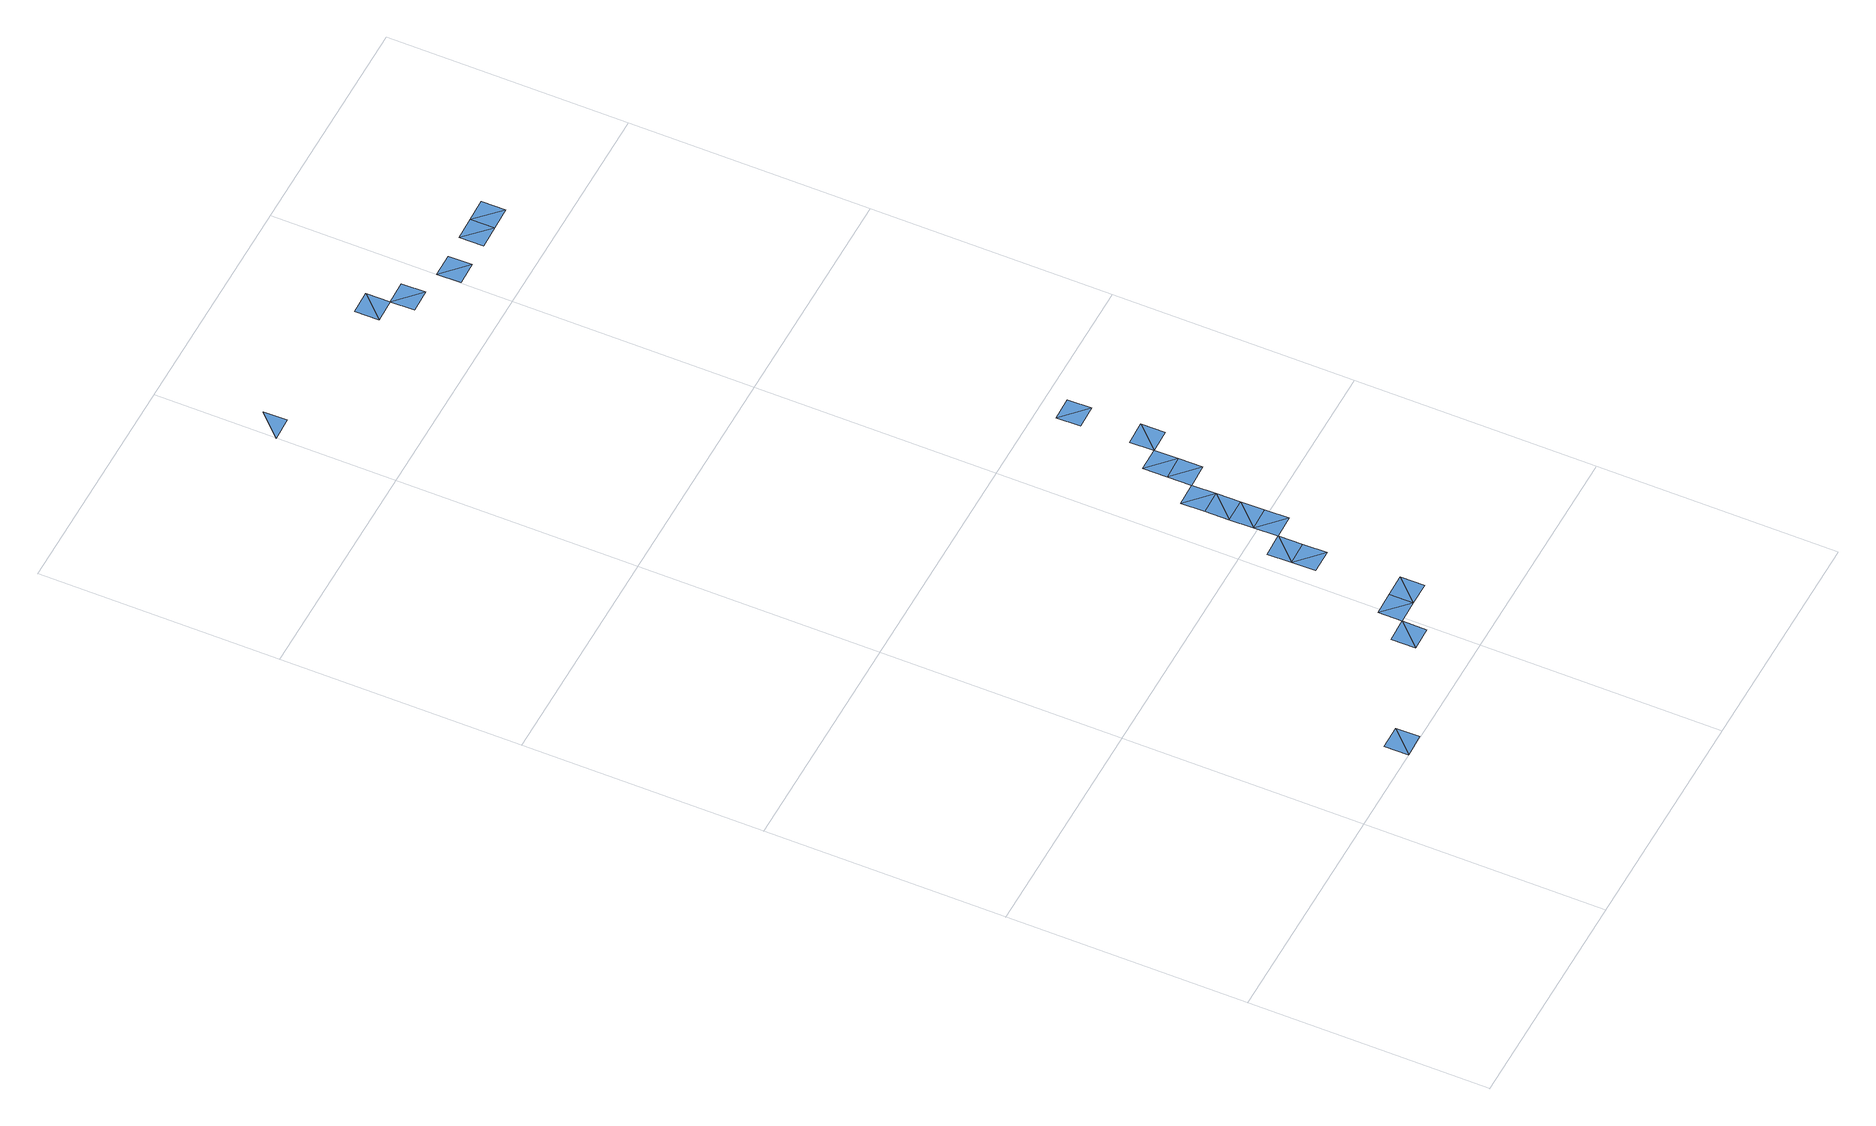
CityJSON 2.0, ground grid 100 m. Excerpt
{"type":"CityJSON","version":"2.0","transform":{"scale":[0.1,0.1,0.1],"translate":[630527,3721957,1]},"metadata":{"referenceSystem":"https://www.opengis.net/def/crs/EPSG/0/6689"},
"CityObjects":{
"waterbody1":{"type":"WaterBody","attributes":{"name":"福岡県津波浸水想定図","class":"1140","function":"2","WaterBodyTsunamiRiskAttribute.description":"1","WaterBodyTsunamiRiskAttribute.rank":"1"},"geometry":[{"type":"MultiSurface","lod":"1","boundaries":[[[0,1,2]],[[3,1,0]],[[4,5,6]],[[4,6,7]],[[8,9,4]],[[9,8,10]],[[8,11,10]],[[8,12,11]],[[13,14,15]],[[13,15,16]],[[17,18,19]],[[20,21,22]],[[20,22,23]],[[24,20,25]],[[20,23,25]],[[26,27,28]],[[29,30,27]],[[27,26,29]],[[30,29,31]],[[32,33,31]],[[32,31,34]],[[35,36,37]],[[35,38,36]],[[39,38,40]],[[41,38,39]],[[42,43,44]],[[43,45,44]],[[46,47,48]],[[47,49,48]],[[47,50,49]],[[50,51,49]]]}]},
"waterbody2":{"type":"WaterBody","attributes":{"name":"福岡県津波浸水想定図","class":"1140","function":"2","WaterBodyTsunamiRiskAttribute.description":"1","WaterBodyTsunamiRiskAttribute.rank":"2"},"geometry":[{"type":"MultiSurface","lod":"1","boundaries":[[[21,52,13]],[[21,13,16]],[[53,54,24]],[[25,53,24]],[[53,55,54]],[[55,53,28]],[[56,57,58]],[[57,59,58]]]}]}
},
"vertices":[
[388,1,8],[486,103,8],[386,101,8],[488,3,8],[982,313,13],[882,311,9],[884,211,9],[984,213,9],[1082,315,13],[980,412,13],[1080,414,13],[1180,416,10],[1182,316,10],[1072,814,8],[1074,714,10],[1174,716,10],[1172,816,8],[101,4496,7],[99,4596,7],[1,4494,7],[1168,1016,9],[1170,916,10],[1270,918,10],[1268,1018,9],[1166,1116,7],[1267,1118,7],[1363,1320,10],[1261,1418,9],[1263,1318,7],[1361,1420,9],[1259,1518,9],[1359,1520,9],[1457,1622,9],[1357,1620,9],[1459,1522,9],[703,4407,9],[801,4509,9],[701,4507,9],[803,4409,9],[905,4311,9],[805,4309,9],[903,4411,9],[1007,4213,7],[1107,4215,7],[1005,4313,7],[1105,4315,7],[1207,4217,10],[1307,4219,10],[1205,4317,10],[1305,4319,10],[1407,4221,9],[1405,4321,9],
[1070,914,8],[1265,1218,7],[1165,1216,7],[1163,1316,7],[1353,1820,7],[1453,1822,7],[1351,1920,7],[1451,1922,7]
]}
